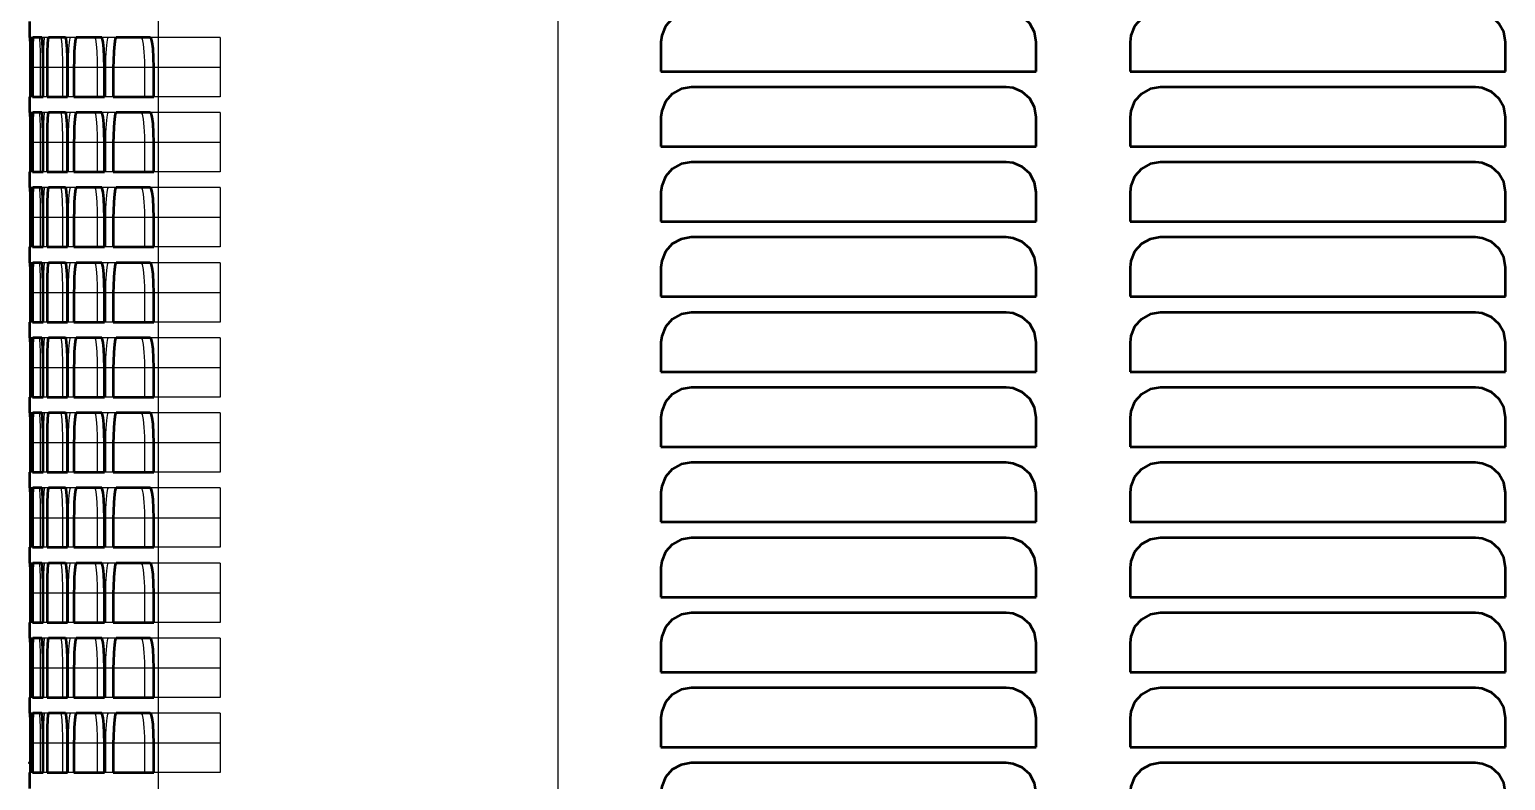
# Model space of a CAD drawing. Header units: inches. Extents: x 0 to 44.8, y 0 to 41.5.
# Drawn here: x 0.23 to 10.06, y 20.63 to 25.63 of the extents above; entities that cross this region are included whole.
import ezdxf

# ---------------------------------------------------------------- set-up
doc = ezdxf.new("R2010")
doc.units = ezdxf.units.IN
doc.header["$MEASUREMENT"] = 0
doc.linetypes.add('Dashed', pattern=[2, 1, -1])
for name, color, linetype, lineweight in [('2d ConnectionPoints', 7, 'Continuous', 50), ('AM_0', 7, 'Continuous', 50), ('AM_4', 3, 'Continuous', 25), ('AM_9', 6, 'Dashed', 25)]:
    doc.layers.add(name, color=color, linetype=linetype, lineweight=lineweight)

msp = doc.modelspace()

# ---------------------------------------------------------------- linework, layer by layer
at = {"layer": '2d ConnectionPoints'}
msp.add_point((0.23, 20.75), dxfattribs=at)
at = {"layer": 'AM_0'}
for p, q in [((0.23, 25.686), (0.23, 25.581)), ((0.23727, 25.581), (0.23, 25.581)), ((0.31284, 25.581), (0.25301, 25.581)), ((0.4706, 25.581), (0.35552, 25.581)), ((0.71089, 25.581), (0.5403, 25.581)), ((1.0342, 25.581), (0.80776, 25.581)), ((4.436, 25.55), (4.436, 25.355)), ((6.936, 25.355), (6.936, 25.55)), ((7.561, 25.55), (7.561, 25.355)), ((10.061, 25.355), (10.061, 25.55)), ((0.23407, 25.381), (0.23407, 25.186)), ((0.23965, 25.186), (0.23965, 25.381)), ((0.24925, 25.381), (0.24925, 25.186)), ((0.32047, 25.186), (0.32047, 25.381)), ((0.34649, 25.381), (0.34649, 25.186)), ((0.48351, 25.186), (0.48351, 25.381)), ((0.526, 25.381), (0.526, 25.186)), ((0.72909, 25.186), (0.72909, 25.381)), ((0.78815, 25.381), (0.78815, 25.186)), ((1.05774, 25.186), (1.05774, 25.381)), ((4.436, 25.355), (6.936, 25.355)), ((7.561, 25.355), (10.061, 25.355)), ((0.23, 25.186), (0.23965, 25.186)), ((0.23, 25.186), (0.23, 25.081)), ((0.24925, 25.186), (0.32047, 25.186)), ((0.34649, 25.186), (0.48351, 25.186)), ((0.526, 25.186), (0.72909, 25.186)), ((0.78815, 25.186), (1.05774, 25.186)), ((6.736, 25.25), (4.636, 25.25)), ((9.861, 25.25), (7.761, 25.25)), ((0.23727, 25.081), (0.23, 25.081)), ((0.31284, 25.081), (0.25301, 25.081)), ((0.4706, 25.081), (0.35552, 25.081)), ((0.71089, 25.081), (0.5403, 25.081)), ((1.0342, 25.081), (0.80776, 25.081)), ((4.436, 25.05), (4.436, 24.855)), ((6.936, 24.855), (6.936, 25.05)), ((7.561, 25.05), (7.561, 24.855)), ((10.061, 24.855), (10.061, 25.05)), ((0.23407, 24.881), (0.23407, 24.686)), ((0.23965, 24.686), (0.23965, 24.881)), ((0.24925, 24.881), (0.24925, 24.686)), ((0.32047, 24.686), (0.32047, 24.881)), ((0.34649, 24.881), (0.34649, 24.686)), ((0.48351, 24.686), (0.48351, 24.881)), ((0.526, 24.881), (0.526, 24.686)), ((0.72909, 24.686), (0.72909, 24.881)), ((0.78815, 24.881), (0.78815, 24.686)), ((1.05774, 24.686), (1.05774, 24.881)), ((4.436, 24.855), (6.936, 24.855)), ((7.561, 24.855), (10.061, 24.855)), ((0.23, 24.686), (0.23965, 24.686)), ((0.23, 24.686), (0.23, 24.581)), ((0.24925, 24.686), (0.32047, 24.686)), ((0.34649, 24.686), (0.48351, 24.686)), ((0.526, 24.686), (0.72909, 24.686)), ((0.78815, 24.686), (1.05774, 24.686)), ((6.736, 24.75), (4.636, 24.75)), ((9.861, 24.75), (7.761, 24.75)), ((0.23727, 24.581), (0.23, 24.581)), ((0.31284, 24.581), (0.25301, 24.581)), ((0.4706, 24.581), (0.35552, 24.581)), ((0.71089, 24.581), (0.5403, 24.581)), ((1.0342, 24.581), (0.80776, 24.581)), ((4.436, 24.55), (4.436, 24.355)), ((6.936, 24.355), (6.936, 24.55)), ((7.561, 24.55), (7.561, 24.355)), ((10.061, 24.355), (10.061, 24.55)), ((0.23407, 24.381), (0.23407, 24.186)), ((0.23965, 24.186), (0.23965, 24.381)), ((0.24925, 24.381), (0.24925, 24.186)), ((0.32047, 24.186), (0.32047, 24.381)), ((0.34649, 24.381), (0.34649, 24.186)), ((0.48351, 24.186), (0.48351, 24.381)), ((0.526, 24.381), (0.526, 24.186)), ((0.72909, 24.186), (0.72909, 24.381)), ((0.78815, 24.381), (0.78815, 24.186)), ((1.05774, 24.186), (1.05774, 24.381)), ((4.436, 24.355), (6.936, 24.355)), ((7.561, 24.355), (10.061, 24.355)), ((0.23, 24.186), (0.23965, 24.186)), ((0.23, 24.186), (0.23, 24.081)), ((0.24925, 24.186), (0.32047, 24.186)), ((0.34649, 24.186), (0.48351, 24.186)), ((0.526, 24.186), (0.72909, 24.186)), ((0.78815, 24.186), (1.05774, 24.186)), ((6.736, 24.25), (4.636, 24.25)), ((9.861, 24.25), (7.761, 24.25)), ((0.23727, 24.081), (0.23, 24.081)), ((0.31284, 24.081), (0.25301, 24.081)), ((0.4706, 24.081), (0.35552, 24.081)), ((0.71089, 24.081), (0.5403, 24.081)), ((1.0342, 24.081), (0.80776, 24.081)), ((4.436, 24.05), (4.436, 23.855)), ((6.936, 23.855), (6.936, 24.05)), ((7.561, 24.05), (7.561, 23.855)), ((10.061, 23.855), (10.061, 24.05)), ((0.23407, 23.881), (0.23407, 23.686)), ((0.23965, 23.686), (0.23965, 23.881)), ((0.24925, 23.881), (0.24925, 23.686)), ((0.32047, 23.686), (0.32047, 23.881)), ((0.34649, 23.881), (0.34649, 23.686)), ((0.48351, 23.686), (0.48351, 23.881)), ((0.526, 23.881), (0.526, 23.686)), ((0.72909, 23.686), (0.72909, 23.881)), ((0.78815, 23.881), (0.78815, 23.686)), ((1.05774, 23.686), (1.05774, 23.881)), ((4.436, 23.855), (6.936, 23.855)), ((7.561, 23.855), (10.061, 23.855)), ((6.736, 23.75), (4.636, 23.75)), ((9.861, 23.75), (7.761, 23.75)), ((0.23, 23.686), (0.23965, 23.686)), ((0.23, 23.686), (0.23, 23.581)), ((0.24925, 23.686), (0.32047, 23.686)), ((0.34649, 23.686), (0.48351, 23.686)), ((0.526, 23.686), (0.72909, 23.686)), ((0.78815, 23.686), (1.05774, 23.686)), ((0.23727, 23.581), (0.23, 23.581)), ((0.31284, 23.581), (0.25301, 23.581)), ((0.4706, 23.581), (0.35552, 23.581)), ((0.71089, 23.581), (0.5403, 23.581)), ((1.0342, 23.581), (0.80776, 23.581)), ((4.436, 23.55), (4.436, 23.355)), ((6.936, 23.355), (6.936, 23.55)), ((7.561, 23.55), (7.561, 23.355)), ((10.061, 23.355), (10.061, 23.55)), ((0.23407, 23.381), (0.23407, 23.186)), ((0.23965, 23.186), (0.23965, 23.381)), ((0.24925, 23.381), (0.24925, 23.186)), ((0.32047, 23.186), (0.32047, 23.381)), ((0.34649, 23.381), (0.34649, 23.186)), ((0.48351, 23.186), (0.48351, 23.381)), ((0.526, 23.381), (0.526, 23.186)), ((0.72909, 23.186), (0.72909, 23.381)), ((0.78815, 23.381), (0.78815, 23.186)), ((1.05774, 23.186), (1.05774, 23.381)), ((4.436, 23.355), (6.936, 23.355)), ((7.561, 23.355), (10.061, 23.355)), ((6.736, 23.25), (4.636, 23.25)), ((9.861, 23.25), (7.761, 23.25)), ((0.23, 23.186), (0.23965, 23.186)), ((0.23, 23.186), (0.23, 23.081)), ((0.24925, 23.186), (0.32047, 23.186)), ((0.34649, 23.186), (0.48351, 23.186)), ((0.526, 23.186), (0.72909, 23.186)), ((0.78815, 23.186), (1.05774, 23.186)), ((0.23727, 23.081), (0.23, 23.081)), ((0.31284, 23.081), (0.25301, 23.081)), ((0.4706, 23.081), (0.35552, 23.081)), ((0.71089, 23.081), (0.5403, 23.081)), ((1.0342, 23.081), (0.80776, 23.081)), ((4.436, 23.05), (4.436, 22.855)), ((6.936, 22.855), (6.936, 23.05)), ((7.561, 23.05), (7.561, 22.855)), ((10.061, 22.855), (10.061, 23.05)), ((0.23407, 22.881), (0.23407, 22.686)), ((0.23965, 22.686), (0.23965, 22.881)), ((0.24925, 22.881), (0.24925, 22.686)), ((0.32047, 22.686), (0.32047, 22.881)), ((0.34649, 22.881), (0.34649, 22.686)), ((0.48351, 22.686), (0.48351, 22.881)), ((0.526, 22.881), (0.526, 22.686)), ((0.72909, 22.686), (0.72909, 22.881)), ((0.78815, 22.881), (0.78815, 22.686)), ((1.05774, 22.686), (1.05774, 22.881)), ((4.436, 22.855), (6.936, 22.855)), ((7.561, 22.855), (10.061, 22.855)), ((6.736, 22.75), (4.636, 22.75)), ((9.861, 22.75), (7.761, 22.75)), ((0.23, 22.686), (0.23965, 22.686)), ((0.23, 22.686), (0.23, 22.581)), ((0.24925, 22.686), (0.32047, 22.686)), ((0.34649, 22.686), (0.48351, 22.686)), ((0.526, 22.686), (0.72909, 22.686)), ((0.78815, 22.686), (1.05774, 22.686)), ((0.23727, 22.581), (0.23, 22.581)), ((0.31284, 22.581), (0.25301, 22.581)), ((0.4706, 22.581), (0.35552, 22.581)), ((0.71089, 22.581), (0.5403, 22.581)), ((1.0342, 22.581), (0.80776, 22.581)), ((4.436, 22.55), (4.436, 22.355)), ((6.936, 22.355), (6.936, 22.55)), ((7.561, 22.55), (7.561, 22.355)), ((10.061, 22.355), (10.061, 22.55)), ((0.23407, 22.381), (0.23407, 22.186)), ((0.23965, 22.186), (0.23965, 22.381)), ((0.24925, 22.381), (0.24925, 22.186)), ((0.32047, 22.186), (0.32047, 22.381)), ((0.34649, 22.381), (0.34649, 22.186)), ((0.48351, 22.186), (0.48351, 22.381)), ((0.526, 22.381), (0.526, 22.186)), ((0.72909, 22.186), (0.72909, 22.381)), ((0.78815, 22.381), (0.78815, 22.186)), ((1.05774, 22.186), (1.05774, 22.381)), ((4.436, 22.355), (6.936, 22.355)), ((7.561, 22.355), (10.061, 22.355)), ((6.736, 22.25), (4.636, 22.25)), ((9.861, 22.25), (7.761, 22.25)), ((0.23, 22.186), (0.23965, 22.186)), ((0.23, 22.186), (0.23, 22.081)), ((0.24925, 22.186), (0.32047, 22.186)), ((0.34649, 22.186), (0.48351, 22.186)), ((0.526, 22.186), (0.72909, 22.186)), ((0.78815, 22.186), (1.05774, 22.186)), ((0.23727, 22.081), (0.23, 22.081)), ((0.31284, 22.081), (0.25301, 22.081)), ((0.4706, 22.081), (0.35552, 22.081)), ((0.71089, 22.081), (0.5403, 22.081)), ((1.0342, 22.081), (0.80776, 22.081)), ((4.436, 22.05), (4.436, 21.855)), ((6.936, 21.855), (6.936, 22.05)), ((7.561, 22.05), (7.561, 21.855)), ((10.061, 21.855), (10.061, 22.05)), ((0.23407, 21.881), (0.23407, 21.686)), ((0.23965, 21.686), (0.23965, 21.881)), ((0.24925, 21.881), (0.24925, 21.686)), ((0.32047, 21.686), (0.32047, 21.881)), ((0.34649, 21.881), (0.34649, 21.686)), ((0.48351, 21.686), (0.48351, 21.881)), ((0.526, 21.881), (0.526, 21.686)), ((0.72909, 21.686), (0.72909, 21.881)), ((0.78815, 21.881), (0.78815, 21.686)), ((1.05774, 21.686), (1.05774, 21.881)), ((4.436, 21.855), (6.936, 21.855)), ((7.561, 21.855), (10.061, 21.855)), ((6.736, 21.75), (4.636, 21.75)), ((9.861, 21.75), (7.761, 21.75)), ((0.23, 21.686), (0.23965, 21.686)), ((0.23, 21.686), (0.23, 21.581)), ((0.24925, 21.686), (0.32047, 21.686)), ((0.34649, 21.686), (0.48351, 21.686)), ((0.526, 21.686), (0.72909, 21.686)), ((0.78815, 21.686), (1.05774, 21.686)), ((0.23727, 21.581), (0.23, 21.581)), ((0.31284, 21.581), (0.25301, 21.581)), ((0.4706, 21.581), (0.35552, 21.581)), ((0.71089, 21.581), (0.5403, 21.581)), ((1.0342, 21.581), (0.80776, 21.581)), ((4.436, 21.55), (4.436, 21.355)), ((6.936, 21.355), (6.936, 21.55)), ((7.561, 21.55), (7.561, 21.355)), ((10.061, 21.355), (10.061, 21.55)), ((0.23407, 21.381), (0.23407, 21.186)), ((0.23965, 21.186), (0.23965, 21.381)), ((0.24925, 21.381), (0.24925, 21.186)), ((0.32047, 21.186), (0.32047, 21.381)), ((0.34649, 21.381), (0.34649, 21.186)), ((0.48351, 21.186), (0.48351, 21.381)), ((0.526, 21.381), (0.526, 21.186)), ((0.72909, 21.186), (0.72909, 21.381)), ((0.78815, 21.381), (0.78815, 21.186)), ((1.05774, 21.186), (1.05774, 21.381)), ((4.436, 21.355), (6.936, 21.355)), ((7.561, 21.355), (10.061, 21.355)), ((6.736, 21.25), (4.636, 21.25)), ((9.861, 21.25), (7.761, 21.25)), ((0.23, 21.186), (0.23965, 21.186)), ((0.23, 21.186), (0.23, 21.081)), ((0.24925, 21.186), (0.32047, 21.186)), ((0.34649, 21.186), (0.48351, 21.186)), ((0.526, 21.186), (0.72909, 21.186)), ((0.78815, 21.186), (1.05774, 21.186)), ((0.23727, 21.081), (0.23, 21.081)), ((0.31284, 21.081), (0.25301, 21.081)), ((0.4706, 21.081), (0.35552, 21.081)), ((0.71089, 21.081), (0.5403, 21.081)), ((1.0342, 21.081), (0.80776, 21.081)), ((4.436, 21.05), (4.436, 20.855)), ((6.936, 20.855), (6.936, 21.05)), ((7.561, 21.05), (7.561, 20.855)), ((10.061, 20.855), (10.061, 21.05)), ((0.23407, 20.881), (0.23407, 20.686)), ((0.23965, 20.686), (0.23965, 20.881)), ((0.24925, 20.881), (0.24925, 20.686)), ((0.32047, 20.686), (0.32047, 20.881)), ((0.34649, 20.881), (0.34649, 20.686)), ((0.48351, 20.686), (0.48351, 20.881)), ((0.526, 20.881), (0.526, 20.686)), ((0.72909, 20.686), (0.72909, 20.881)), ((0.78815, 20.881), (0.78815, 20.686)), ((1.05774, 20.686), (1.05774, 20.881)), ((4.436, 20.855), (6.936, 20.855)), ((7.561, 20.855), (10.061, 20.855)), ((6.736, 20.75), (4.636, 20.75)), ((9.861, 20.75), (7.761, 20.75)), ((0.23, 20.686), (0.23965, 20.686)), ((0.23, 20.686), (0.23, 20.581)), ((0.24925, 20.686), (0.32047, 20.686)), ((0.34649, 20.686), (0.48351, 20.686)), ((0.526, 20.686), (0.72909, 20.686)), ((0.78815, 20.686), (1.05774, 20.686))]:
    msp.add_line(p, q, dxfattribs=at)
for points in [[(4.636, 25.75), (4.56948, 25.73861), (4.51045, 25.70569), (4.4658, 25.65503), (4.44061, 25.59268), (4.436, 25.55)], [(6.936, 25.55), (6.9248, 25.61599), (6.8925, 25.67453), (6.84268, 25.71917), (6.78074, 25.74493), (6.736, 25.75)], [(7.761, 25.75), (7.69461, 25.73866), (7.63571, 25.70589), (7.59105, 25.65544), (7.56572, 25.59318), (7.561, 25.55)], [(10.061, 25.55), (10.04976, 25.61609), (10.01734, 25.67473), (9.96736, 25.71938), (9.90533, 25.74502), (9.861, 25.75)], [(0.23258, 25.581), (0.23304, 25.56973), (0.23347, 25.53717), (0.23382, 25.48701), (0.23403, 25.4249), (0.23407, 25.381)], [(0.23965, 25.381), (0.23951, 25.4472), (0.2391, 25.50593), (0.23849, 25.55058), (0.23777, 25.57612), (0.23727, 25.581)], [(0.25301, 25.581), (0.25173, 25.56972), (0.25062, 25.53716), (0.2498, 25.48699), (0.24934, 25.42487), (0.24925, 25.381)], [(0.32047, 25.381), (0.32003, 25.44716), (0.31877, 25.50587), (0.31685, 25.55052), (0.31449, 25.57609), (0.31284, 25.581)], [(0.35552, 25.581), (0.35249, 25.56971), (0.34984, 25.5371), (0.34784, 25.48686), (0.34671, 25.42471), (0.34649, 25.381)], [(0.48351, 25.381), (0.48277, 25.4471), (0.48066, 25.50574), (0.47742, 25.55039), (0.47343, 25.57603), (0.4706, 25.581)], [(0.5403, 25.581), (0.53552, 25.56968), (0.53131, 25.53698), (0.52814, 25.48663), (0.52634, 25.42442), (0.526, 25.381)], [(0.72909, 25.381), (0.72806, 25.44699), (0.7251, 25.50555), (0.72055, 25.55019), (0.71493, 25.57594), (0.71089, 25.581)], [(0.80776, 25.581), (0.80121, 25.56964), (0.79543, 25.53681), (0.79107, 25.48628), (0.78861, 25.424), (0.78815, 25.381)], [(1.05774, 25.381), (1.05641, 25.44686), (1.05261, 25.50529), (1.04676, 25.54993), (1.03949, 25.57583), (1.0342, 25.581)], [(4.636, 25.25), (4.56948, 25.23861), (4.51045, 25.20569), (4.4658, 25.15503), (4.44061, 25.09268), (4.436, 25.05)], [(6.936, 25.05), (6.9248, 25.11599), (6.8925, 25.17453), (6.84268, 25.21917), (6.78074, 25.24493), (6.736, 25.25)], [(7.761, 25.25), (7.69461, 25.23866), (7.63571, 25.20589), (7.59105, 25.15544), (7.56572, 25.09318), (7.561, 25.05)], [(10.061, 25.05), (10.04976, 25.11609), (10.01734, 25.17473), (9.96736, 25.21938), (9.90533, 25.24502), (9.861, 25.25)], [(0.23258, 25.081), (0.23304, 25.06973), (0.23347, 25.03717), (0.23382, 24.98701), (0.23403, 24.9249), (0.23407, 24.881)], [(0.23965, 24.881), (0.23951, 24.9472), (0.2391, 25.00593), (0.23849, 25.05058), (0.23777, 25.07612), (0.23727, 25.081)], [(0.25301, 25.081), (0.25173, 25.06972), (0.25062, 25.03716), (0.2498, 24.98699), (0.24934, 24.92487), (0.24925, 24.881)], [(0.32047, 24.881), (0.32003, 24.94716), (0.31877, 25.00587), (0.31685, 25.05052), (0.31449, 25.07609), (0.31284, 25.081)], [(0.35552, 25.081), (0.35249, 25.06971), (0.34984, 25.0371), (0.34784, 24.98686), (0.34671, 24.92471), (0.34649, 24.881)], [(0.48351, 24.881), (0.48277, 24.9471), (0.48066, 25.00574), (0.47742, 25.05039), (0.47343, 25.07603), (0.4706, 25.081)], [(0.5403, 25.081), (0.53552, 25.06968), (0.53131, 25.03698), (0.52814, 24.98663), (0.52634, 24.92442), (0.526, 24.881)], [(0.72909, 24.881), (0.72806, 24.94699), (0.7251, 25.00555), (0.72055, 25.05019), (0.71493, 25.07594), (0.71089, 25.081)], [(0.80776, 25.081), (0.80121, 25.06964), (0.79543, 25.03681), (0.79107, 24.98628), (0.78861, 24.924), (0.78815, 24.881)], [(1.05774, 24.881), (1.05641, 24.94686), (1.05261, 25.00529), (1.04676, 25.04993), (1.03949, 25.07583), (1.0342, 25.081)], [(4.636, 24.75), (4.56948, 24.73861), (4.51045, 24.70569), (4.4658, 24.65503), (4.44061, 24.59268), (4.436, 24.55)], [(6.936, 24.55), (6.9248, 24.61599), (6.8925, 24.67453), (6.84268, 24.71917), (6.78074, 24.74493), (6.736, 24.75)], [(7.761, 24.75), (7.69461, 24.73866), (7.63571, 24.70589), (7.59105, 24.65544), (7.56572, 24.59318), (7.561, 24.55)], [(10.061, 24.55), (10.04976, 24.61609), (10.01734, 24.67473), (9.96736, 24.71938), (9.90533, 24.74502), (9.861, 24.75)], [(0.23258, 24.581), (0.23304, 24.56973), (0.23347, 24.53717), (0.23382, 24.48701), (0.23403, 24.4249), (0.23407, 24.381)], [(0.23965, 24.381), (0.23951, 24.4472), (0.2391, 24.50593), (0.23849, 24.55058), (0.23777, 24.57612), (0.23727, 24.581)], [(0.25301, 24.581), (0.25173, 24.56972), (0.25062, 24.53716), (0.2498, 24.48699), (0.24934, 24.42487), (0.24925, 24.381)], [(0.32047, 24.381), (0.32003, 24.44716), (0.31877, 24.50587), (0.31685, 24.55052), (0.31449, 24.57609), (0.31284, 24.581)], [(0.35552, 24.581), (0.35249, 24.56971), (0.34984, 24.5371), (0.34784, 24.48686), (0.34671, 24.42471), (0.34649, 24.381)], [(0.48351, 24.381), (0.48277, 24.4471), (0.48066, 24.50574), (0.47742, 24.55039), (0.47343, 24.57603), (0.4706, 24.581)], [(0.5403, 24.581), (0.53552, 24.56968), (0.53131, 24.53698), (0.52814, 24.48663), (0.52634, 24.42442), (0.526, 24.381)], [(0.72909, 24.381), (0.72806, 24.44699), (0.7251, 24.50555), (0.72055, 24.55019), (0.71493, 24.57594), (0.71089, 24.581)], [(0.80776, 24.581), (0.80121, 24.56964), (0.79543, 24.53681), (0.79107, 24.48628), (0.78861, 24.424), (0.78815, 24.381)], [(1.05774, 24.381), (1.05641, 24.44686), (1.05261, 24.50529), (1.04676, 24.54993), (1.03949, 24.57583), (1.0342, 24.581)], [(4.636, 24.25), (4.56948, 24.23861), (4.51045, 24.20569), (4.4658, 24.15503), (4.44061, 24.09268), (4.436, 24.05)], [(6.936, 24.05), (6.9248, 24.11599), (6.8925, 24.17453), (6.84268, 24.21917), (6.78074, 24.24493), (6.736, 24.25)], [(7.761, 24.25), (7.69461, 24.23866), (7.63571, 24.20589), (7.59105, 24.15544), (7.56572, 24.09318), (7.561, 24.05)], [(10.061, 24.05), (10.04976, 24.11609), (10.01734, 24.17473), (9.96736, 24.21938), (9.90533, 24.24502), (9.861, 24.25)], [(0.23258, 24.081), (0.23304, 24.06973), (0.23347, 24.03717), (0.23382, 23.98701), (0.23403, 23.9249), (0.23407, 23.881)], [(0.23965, 23.881), (0.23951, 23.9472), (0.2391, 24.00593), (0.23849, 24.05058), (0.23777, 24.07612), (0.23727, 24.081)], [(0.25301, 24.081), (0.25173, 24.06972), (0.25062, 24.03716), (0.2498, 23.98699), (0.24934, 23.92487), (0.24925, 23.881)], [(0.32047, 23.881), (0.32003, 23.94716), (0.31877, 24.00587), (0.31685, 24.05052), (0.31449, 24.07609), (0.31284, 24.081)], [(0.35552, 24.081), (0.35249, 24.06971), (0.34984, 24.0371), (0.34784, 23.98686), (0.34671, 23.92471), (0.34649, 23.881)], [(0.48351, 23.881), (0.48277, 23.9471), (0.48066, 24.00574), (0.47742, 24.05039), (0.47343, 24.07603), (0.4706, 24.081)], [(0.5403, 24.081), (0.53552, 24.06968), (0.53131, 24.03698), (0.52814, 23.98663), (0.52634, 23.92442), (0.526, 23.881)], [(0.72909, 23.881), (0.72806, 23.94699), (0.7251, 24.00555), (0.72055, 24.05019), (0.71493, 24.07594), (0.71089, 24.081)], [(0.80776, 24.081), (0.80121, 24.06964), (0.79543, 24.03681), (0.79107, 23.98628), (0.78861, 23.924), (0.78815, 23.881)], [(1.05774, 23.881), (1.05641, 23.94686), (1.05261, 24.00529), (1.04676, 24.04993), (1.03949, 24.07583), (1.0342, 24.081)], [(4.636, 23.75), (4.56948, 23.73861), (4.51045, 23.70569), (4.4658, 23.65503), (4.44061, 23.59268), (4.436, 23.55)], [(6.936, 23.55), (6.9248, 23.61599), (6.8925, 23.67453), (6.84268, 23.71917), (6.78074, 23.74493), (6.736, 23.75)], [(7.761, 23.75), (7.69461, 23.73866), (7.63571, 23.70589), (7.59105, 23.65544), (7.56572, 23.59318), (7.561, 23.55)], [(10.061, 23.55), (10.04976, 23.61609), (10.01734, 23.67473), (9.96736, 23.71938), (9.90533, 23.74502), (9.861, 23.75)], [(0.23258, 23.581), (0.23304, 23.56973), (0.23347, 23.53717), (0.23382, 23.48701), (0.23403, 23.4249), (0.23407, 23.381)], [(0.23965, 23.381), (0.23951, 23.4472), (0.2391, 23.50593), (0.23849, 23.55058), (0.23777, 23.57612), (0.23727, 23.581)], [(0.25301, 23.581), (0.25173, 23.56972), (0.25062, 23.53716), (0.2498, 23.48699), (0.24934, 23.42487), (0.24925, 23.381)], [(0.32047, 23.381), (0.32003, 23.44716), (0.31877, 23.50587), (0.31685, 23.55052), (0.31449, 23.57609), (0.31284, 23.581)], [(0.35552, 23.581), (0.35249, 23.56971), (0.34984, 23.5371), (0.34784, 23.48686), (0.34671, 23.42471), (0.34649, 23.381)], [(0.48351, 23.381), (0.48277, 23.4471), (0.48066, 23.50574), (0.47742, 23.55039), (0.47343, 23.57603), (0.4706, 23.581)], [(0.5403, 23.581), (0.53552, 23.56968), (0.53131, 23.53698), (0.52814, 23.48663), (0.52634, 23.42442), (0.526, 23.381)], [(0.72909, 23.381), (0.72806, 23.44699), (0.7251, 23.50555), (0.72055, 23.55019), (0.71493, 23.57594), (0.71089, 23.581)], [(0.80776, 23.581), (0.80121, 23.56964), (0.79543, 23.53681), (0.79107, 23.48628), (0.78861, 23.424), (0.78815, 23.381)], [(1.05774, 23.381), (1.05641, 23.44686), (1.05261, 23.50529), (1.04676, 23.54993), (1.03949, 23.57583), (1.0342, 23.581)], [(4.636, 23.25), (4.56948, 23.23861), (4.51045, 23.20569), (4.4658, 23.15503), (4.44061, 23.09268), (4.436, 23.05)], [(6.936, 23.05), (6.9248, 23.11599), (6.8925, 23.17453), (6.84268, 23.21917), (6.78074, 23.24493), (6.736, 23.25)], [(7.761, 23.25), (7.69461, 23.23866), (7.63571, 23.20589), (7.59105, 23.15544), (7.56572, 23.09318), (7.561, 23.05)], [(10.061, 23.05), (10.04976, 23.11609), (10.01734, 23.17473), (9.96736, 23.21938), (9.90533, 23.24502), (9.861, 23.25)], [(0.23258, 23.081), (0.23304, 23.06973), (0.23347, 23.03717), (0.23382, 22.98701), (0.23403, 22.9249), (0.23407, 22.881)], [(0.23965, 22.881), (0.23951, 22.9472), (0.2391, 23.00593), (0.23849, 23.05058), (0.23777, 23.07612), (0.23727, 23.081)], [(0.25301, 23.081), (0.25173, 23.06972), (0.25062, 23.03716), (0.2498, 22.98699), (0.24934, 22.92487), (0.24925, 22.881)], [(0.32047, 22.881), (0.32003, 22.94716), (0.31877, 23.00587), (0.31685, 23.05052), (0.31449, 23.07609), (0.31284, 23.081)], [(0.35552, 23.081), (0.35249, 23.06971), (0.34984, 23.0371), (0.34784, 22.98686), (0.34671, 22.92471), (0.34649, 22.881)], [(0.48351, 22.881), (0.48277, 22.9471), (0.48066, 23.00574), (0.47742, 23.05039), (0.47343, 23.07603), (0.4706, 23.081)], [(0.5403, 23.081), (0.53552, 23.06968), (0.53131, 23.03698), (0.52814, 22.98663), (0.52634, 22.92442), (0.526, 22.881)], [(0.72909, 22.881), (0.72806, 22.94699), (0.7251, 23.00555), (0.72055, 23.05019), (0.71493, 23.07594), (0.71089, 23.081)], [(0.80776, 23.081), (0.80121, 23.06964), (0.79543, 23.03681), (0.79107, 22.98628), (0.78861, 22.924), (0.78815, 22.881)], [(1.05774, 22.881), (1.05641, 22.94686), (1.05261, 23.00529), (1.04676, 23.04993), (1.03949, 23.07583), (1.0342, 23.081)], [(4.636, 22.75), (4.56948, 22.73861), (4.51045, 22.70569), (4.4658, 22.65503), (4.44061, 22.59268), (4.436, 22.55)], [(6.936, 22.55), (6.9248, 22.61599), (6.8925, 22.67453), (6.84268, 22.71917), (6.78074, 22.74493), (6.736, 22.75)], [(7.761, 22.75), (7.69461, 22.73866), (7.63571, 22.70589), (7.59105, 22.65544), (7.56572, 22.59318), (7.561, 22.55)], [(10.061, 22.55), (10.04976, 22.61609), (10.01734, 22.67473), (9.96736, 22.71938), (9.90533, 22.74502), (9.861, 22.75)], [(0.23258, 22.581), (0.23304, 22.56973), (0.23347, 22.53717), (0.23382, 22.48701), (0.23403, 22.4249), (0.23407, 22.381)], [(0.23965, 22.381), (0.23951, 22.4472), (0.2391, 22.50593), (0.23849, 22.55058), (0.23777, 22.57612), (0.23727, 22.581)], [(0.25301, 22.581), (0.25173, 22.56972), (0.25062, 22.53716), (0.2498, 22.48699), (0.24934, 22.42487), (0.24925, 22.381)], [(0.32047, 22.381), (0.32003, 22.44716), (0.31877, 22.50587), (0.31685, 22.55052), (0.31449, 22.57609), (0.31284, 22.581)], [(0.35552, 22.581), (0.35249, 22.56971), (0.34984, 22.5371), (0.34784, 22.48686), (0.34671, 22.42471), (0.34649, 22.381)], [(0.48351, 22.381), (0.48277, 22.4471), (0.48066, 22.50574), (0.47742, 22.55039), (0.47343, 22.57603), (0.4706, 22.581)], [(0.5403, 22.581), (0.53552, 22.56968), (0.53131, 22.53698), (0.52814, 22.48663), (0.52634, 22.42442), (0.526, 22.381)], [(0.72909, 22.381), (0.72806, 22.44699), (0.7251, 22.50555), (0.72055, 22.55019), (0.71493, 22.57594), (0.71089, 22.581)], [(0.80776, 22.581), (0.80121, 22.56964), (0.79543, 22.53681), (0.79107, 22.48628), (0.78861, 22.424), (0.78815, 22.381)], [(1.05774, 22.381), (1.05641, 22.44686), (1.05261, 22.50529), (1.04676, 22.54993), (1.03949, 22.57583), (1.0342, 22.581)], [(4.636, 22.25), (4.56948, 22.23861), (4.51045, 22.20569), (4.4658, 22.15503), (4.44061, 22.09268), (4.436, 22.05)], [(6.936, 22.05), (6.9248, 22.11599), (6.8925, 22.17453), (6.84268, 22.21917), (6.78074, 22.24493), (6.736, 22.25)], [(7.761, 22.25), (7.69461, 22.23866), (7.63571, 22.20589), (7.59105, 22.15544), (7.56572, 22.09318), (7.561, 22.05)], [(10.061, 22.05), (10.04976, 22.11609), (10.01734, 22.17473), (9.96736, 22.21938), (9.90533, 22.24502), (9.861, 22.25)], [(0.23258, 22.081), (0.23304, 22.06973), (0.23347, 22.03717), (0.23382, 21.98701), (0.23403, 21.9249), (0.23407, 21.881)], [(0.23965, 21.881), (0.23951, 21.9472), (0.2391, 22.00593), (0.23849, 22.05058), (0.23777, 22.07612), (0.23727, 22.081)], [(0.25301, 22.081), (0.25173, 22.06972), (0.25062, 22.03716), (0.2498, 21.98699), (0.24934, 21.92487), (0.24925, 21.881)], [(0.32047, 21.881), (0.32003, 21.94716), (0.31877, 22.00587), (0.31685, 22.05052), (0.31449, 22.07609), (0.31284, 22.081)], [(0.35552, 22.081), (0.35249, 22.06971), (0.34984, 22.0371), (0.34784, 21.98686), (0.34671, 21.92471), (0.34649, 21.881)], [(0.48351, 21.881), (0.48277, 21.9471), (0.48066, 22.00574), (0.47742, 22.05039), (0.47343, 22.07603), (0.4706, 22.081)], [(0.5403, 22.081), (0.53552, 22.06968), (0.53131, 22.03698), (0.52814, 21.98663), (0.52634, 21.92442), (0.526, 21.881)], [(0.72909, 21.881), (0.72806, 21.94699), (0.7251, 22.00555), (0.72055, 22.05019), (0.71493, 22.07594), (0.71089, 22.081)], [(0.80776, 22.081), (0.80121, 22.06964), (0.79543, 22.03681), (0.79107, 21.98628), (0.78861, 21.924), (0.78815, 21.881)], [(1.05774, 21.881), (1.05641, 21.94686), (1.05261, 22.00529), (1.04676, 22.04993), (1.03949, 22.07583), (1.0342, 22.081)], [(4.636, 21.75), (4.56948, 21.73861), (4.51045, 21.70569), (4.4658, 21.65503), (4.44061, 21.59268), (4.436, 21.55)], [(6.936, 21.55), (6.9248, 21.61599), (6.8925, 21.67453), (6.84268, 21.71917), (6.78074, 21.74493), (6.736, 21.75)], [(7.761, 21.75), (7.69461, 21.73866), (7.63571, 21.70589), (7.59105, 21.65544), (7.56572, 21.59318), (7.561, 21.55)], [(10.061, 21.55), (10.04976, 21.61609), (10.01734, 21.67473), (9.96736, 21.71938), (9.90533, 21.74502), (9.861, 21.75)], [(0.23258, 21.581), (0.23304, 21.56973), (0.23347, 21.53717), (0.23382, 21.48701), (0.23403, 21.4249), (0.23407, 21.381)], [(0.23965, 21.381), (0.23951, 21.4472), (0.2391, 21.50593), (0.23849, 21.55058), (0.23777, 21.57612), (0.23727, 21.581)], [(0.25301, 21.581), (0.25173, 21.56972), (0.25062, 21.53716), (0.2498, 21.48699), (0.24934, 21.42487), (0.24925, 21.381)], [(0.32047, 21.381), (0.32003, 21.44716), (0.31877, 21.50587), (0.31685, 21.55052), (0.31449, 21.57609), (0.31284, 21.581)], [(0.35552, 21.581), (0.35249, 21.56971), (0.34984, 21.5371), (0.34784, 21.48686), (0.34671, 21.42471), (0.34649, 21.381)], [(0.48351, 21.381), (0.48277, 21.4471), (0.48066, 21.50574), (0.47742, 21.55039), (0.47343, 21.57603), (0.4706, 21.581)], [(0.5403, 21.581), (0.53552, 21.56968), (0.53131, 21.53698), (0.52814, 21.48663), (0.52634, 21.42442), (0.526, 21.381)], [(0.72909, 21.381), (0.72806, 21.44699), (0.7251, 21.50555), (0.72055, 21.55019), (0.71493, 21.57594), (0.71089, 21.581)], [(0.80776, 21.581), (0.80121, 21.56964), (0.79543, 21.53681), (0.79107, 21.48628), (0.78861, 21.424), (0.78815, 21.381)], [(1.05774, 21.381), (1.05641, 21.44686), (1.05261, 21.50529), (1.04676, 21.54993), (1.03949, 21.57583), (1.0342, 21.581)], [(4.636, 21.25), (4.56948, 21.23861), (4.51045, 21.20569), (4.4658, 21.15503), (4.44061, 21.09268), (4.436, 21.05)], [(6.936, 21.05), (6.9248, 21.11599), (6.8925, 21.17453), (6.84268, 21.21917), (6.78074, 21.24493), (6.736, 21.25)], [(7.761, 21.25), (7.69461, 21.23866), (7.63571, 21.20589), (7.59105, 21.15544), (7.56572, 21.09318), (7.561, 21.05)], [(10.061, 21.05), (10.04976, 21.11609), (10.01734, 21.17473), (9.96736, 21.21938), (9.90533, 21.24502), (9.861, 21.25)], [(0.23258, 21.081), (0.23304, 21.06973), (0.23347, 21.03717), (0.23382, 20.98701), (0.23403, 20.9249), (0.23407, 20.881)], [(0.23965, 20.881), (0.23951, 20.9472), (0.2391, 21.00593), (0.23849, 21.05058), (0.23777, 21.07612), (0.23727, 21.081)], [(0.25301, 21.081), (0.25173, 21.06972), (0.25062, 21.03716), (0.2498, 20.98699), (0.24934, 20.92487), (0.24925, 20.881)], [(0.32047, 20.881), (0.32003, 20.94716), (0.31877, 21.00587), (0.31685, 21.05052), (0.31449, 21.07609), (0.31284, 21.081)], [(0.35552, 21.081), (0.35249, 21.06971), (0.34984, 21.0371), (0.34784, 20.98686), (0.34671, 20.92471), (0.34649, 20.881)], [(0.48351, 20.881), (0.48277, 20.9471), (0.48066, 21.00574), (0.47742, 21.05039), (0.47343, 21.07603), (0.4706, 21.081)], [(0.5403, 21.081), (0.53552, 21.06968), (0.53131, 21.03698), (0.52814, 20.98663), (0.52634, 20.92442), (0.526, 20.881)], [(0.72909, 20.881), (0.72806, 20.94699), (0.7251, 21.00555), (0.72055, 21.05019), (0.71493, 21.07594), (0.71089, 21.081)], [(0.80776, 21.081), (0.80121, 21.06964), (0.79543, 21.03681), (0.79107, 20.98628), (0.78861, 20.924), (0.78815, 20.881)], [(1.05774, 20.881), (1.05641, 20.94686), (1.05261, 21.00529), (1.04676, 21.04993), (1.03949, 21.07583), (1.0342, 21.081)], [(4.636, 20.75), (4.56948, 20.73861), (4.51045, 20.70569), (4.4658, 20.65503), (4.44061, 20.59268), (4.436, 20.55)], [(6.936, 20.55), (6.9248, 20.61599), (6.8925, 20.67453), (6.84268, 20.71917), (6.78074, 20.74493), (6.736, 20.75)], [(7.761, 20.75), (7.69461, 20.73866), (7.63571, 20.70589), (7.59105, 20.65544), (7.56572, 20.59318), (7.561, 20.55)], [(10.061, 20.55), (10.04976, 20.61609), (10.01734, 20.67473), (9.96736, 20.71938), (9.90533, 20.74502), (9.861, 20.75)]]:
    msp.add_lwpolyline(points, dxfattribs=at)
at = {"layer": 'AM_4'}
for p, q in [((1.08584, 41.5), (1.08584, 1.625)), ((3.7489, 41.5), (3.7489, 1.625)), ((0.23965, 25.381), (0.23407, 25.381)), ((0.32047, 25.381), (0.24925, 25.381)), ((0.48351, 25.381), (0.34649, 25.381)), ((0.72909, 25.381), (0.526, 25.381)), ((1.05774, 25.381), (0.78815, 25.381)), ((0.23965, 24.881), (0.23407, 24.881)), ((0.32047, 24.881), (0.24925, 24.881)), ((0.48351, 24.881), (0.34649, 24.881)), ((0.72909, 24.881), (0.526, 24.881)), ((1.05774, 24.881), (0.78815, 24.881)), ((0.23965, 24.381), (0.23407, 24.381)), ((0.32047, 24.381), (0.24925, 24.381)), ((0.48351, 24.381), (0.34649, 24.381)), ((0.72909, 24.381), (0.526, 24.381)), ((1.05774, 24.381), (0.78815, 24.381)), ((0.23965, 23.881), (0.23407, 23.881)), ((0.32047, 23.881), (0.24925, 23.881)), ((0.48351, 23.881), (0.34649, 23.881)), ((0.72909, 23.881), (0.526, 23.881)), ((1.05774, 23.881), (0.78815, 23.881)), ((0.23965, 23.381), (0.23407, 23.381)), ((0.32047, 23.381), (0.24925, 23.381)), ((0.48351, 23.381), (0.34649, 23.381)), ((0.72909, 23.381), (0.526, 23.381)), ((1.05774, 23.381), (0.78815, 23.381)), ((0.23965, 22.881), (0.23407, 22.881)), ((0.32047, 22.881), (0.24925, 22.881)), ((0.48351, 22.881), (0.34649, 22.881)), ((0.72909, 22.881), (0.526, 22.881)), ((1.05774, 22.881), (0.78815, 22.881)), ((0.23965, 22.381), (0.23407, 22.381)), ((0.32047, 22.381), (0.24925, 22.381)), ((0.48351, 22.381), (0.34649, 22.381)), ((0.72909, 22.381), (0.526, 22.381)), ((1.05774, 22.381), (0.78815, 22.381)), ((0.23965, 21.881), (0.23407, 21.881)), ((0.32047, 21.881), (0.24925, 21.881)), ((0.48351, 21.881), (0.34649, 21.881)), ((0.72909, 21.881), (0.526, 21.881)), ((1.05774, 21.881), (0.78815, 21.881)), ((0.23965, 21.381), (0.23407, 21.381)), ((0.32047, 21.381), (0.24925, 21.381)), ((0.48351, 21.381), (0.34649, 21.381)), ((0.72909, 21.381), (0.526, 21.381)), ((1.05774, 21.381), (0.78815, 21.381)), ((0.23965, 20.881), (0.23407, 20.881)), ((0.32047, 20.881), (0.24925, 20.881)), ((0.48351, 20.881), (0.34649, 20.881)), ((0.72909, 20.881), (0.526, 20.881)), ((1.05774, 20.881), (0.78815, 20.881))]:
    msp.add_line(p, q, dxfattribs=at)
at = {"layer": 'AM_9'}
for p, q in [((0.25301, 25.581), (0.23727, 25.581)), ((0.35552, 25.581), (0.31284, 25.581)), ((0.5403, 25.581), (0.4706, 25.581)), ((0.80776, 25.581), (0.71089, 25.581)), ((1.5, 25.581), (1.0342, 25.581)), ((1.5, 25.581), (1.5, 25.186)), ((0.24925, 25.381), (0.23965, 25.381)), ((0.24087, 25.186), (0.24087, 25.381)), ((0.30091, 25.381), (0.30091, 25.186)), ((0.34649, 25.381), (0.32047, 25.381)), ((0.32414, 25.186), (0.32414, 25.381)), ((0.44993, 25.381), (0.44993, 25.186)), ((0.526, 25.381), (0.48351, 25.381)), ((0.48962, 25.186), (0.48962, 25.381)), ((0.68143, 25.381), (0.68143, 25.186)), ((0.78815, 25.381), (0.72909, 25.381)), ((0.73767, 25.186), (0.73767, 25.381)), ((0.99589, 25.381), (0.99589, 25.186)), ((1.5, 25.381), (1.05774, 25.381)), ((0.24925, 25.186), (0.23965, 25.186)), ((0.34649, 25.186), (0.32047, 25.186)), ((0.526, 25.186), (0.48351, 25.186)), ((0.78815, 25.186), (0.72909, 25.186)), ((1.5, 25.186), (1.05774, 25.186)), ((0.25301, 25.081), (0.23727, 25.081)), ((0.35552, 25.081), (0.31284, 25.081)), ((0.5403, 25.081), (0.4706, 25.081)), ((0.80776, 25.081), (0.71089, 25.081)), ((1.5, 25.081), (1.0342, 25.081)), ((1.5, 25.081), (1.5, 24.686)), ((0.24925, 24.881), (0.23965, 24.881)), ((0.24087, 24.686), (0.24087, 24.881)), ((0.30091, 24.881), (0.30091, 24.686)), ((0.34649, 24.881), (0.32047, 24.881)), ((0.32414, 24.686), (0.32414, 24.881)), ((0.44993, 24.881), (0.44993, 24.686)), ((0.526, 24.881), (0.48351, 24.881)), ((0.48962, 24.686), (0.48962, 24.881)), ((0.68143, 24.881), (0.68143, 24.686)), ((0.78815, 24.881), (0.72909, 24.881)), ((0.73767, 24.686), (0.73767, 24.881)), ((0.99589, 24.881), (0.99589, 24.686)), ((1.5, 24.881), (1.05774, 24.881)), ((0.24925, 24.686), (0.23965, 24.686)), ((0.34649, 24.686), (0.32047, 24.686)), ((0.526, 24.686), (0.48351, 24.686)), ((0.78815, 24.686), (0.72909, 24.686)), ((1.5, 24.686), (1.05774, 24.686)), ((0.25301, 24.581), (0.23727, 24.581)), ((0.35552, 24.581), (0.31284, 24.581)), ((0.5403, 24.581), (0.4706, 24.581)), ((0.80776, 24.581), (0.71089, 24.581)), ((1.5, 24.581), (1.0342, 24.581)), ((1.5, 24.581), (1.5, 24.186)), ((0.24925, 24.381), (0.23965, 24.381)), ((0.24087, 24.186), (0.24087, 24.381)), ((0.30091, 24.381), (0.30091, 24.186)), ((0.34649, 24.381), (0.32047, 24.381)), ((0.32414, 24.186), (0.32414, 24.381)), ((0.44993, 24.381), (0.44993, 24.186)), ((0.526, 24.381), (0.48351, 24.381)), ((0.48962, 24.186), (0.48962, 24.381)), ((0.68143, 24.381), (0.68143, 24.186)), ((0.78815, 24.381), (0.72909, 24.381)), ((0.73767, 24.186), (0.73767, 24.381)), ((0.99589, 24.381), (0.99589, 24.186)), ((1.5, 24.381), (1.05774, 24.381)), ((0.24925, 24.186), (0.23965, 24.186)), ((0.34649, 24.186), (0.32047, 24.186)), ((0.526, 24.186), (0.48351, 24.186)), ((0.78815, 24.186), (0.72909, 24.186)), ((1.5, 24.186), (1.05774, 24.186)), ((0.25301, 24.081), (0.23727, 24.081)), ((0.35552, 24.081), (0.31284, 24.081)), ((0.5403, 24.081), (0.4706, 24.081)), ((0.80776, 24.081), (0.71089, 24.081)), ((1.5, 24.081), (1.0342, 24.081)), ((1.5, 24.081), (1.5, 23.686)), ((0.24925, 23.881), (0.23965, 23.881)), ((0.24087, 23.686), (0.24087, 23.881)), ((0.30091, 23.881), (0.30091, 23.686)), ((0.34649, 23.881), (0.32047, 23.881)), ((0.32414, 23.686), (0.32414, 23.881)), ((0.44993, 23.881), (0.44993, 23.686)), ((0.526, 23.881), (0.48351, 23.881)), ((0.48962, 23.686), (0.48962, 23.881)), ((0.68143, 23.881), (0.68143, 23.686)), ((0.78815, 23.881), (0.72909, 23.881)), ((0.73767, 23.686), (0.73767, 23.881)), ((0.99589, 23.881), (0.99589, 23.686)), ((1.5, 23.881), (1.05774, 23.881)), ((0.24925, 23.686), (0.23965, 23.686)), ((0.34649, 23.686), (0.32047, 23.686)), ((0.526, 23.686), (0.48351, 23.686)), ((0.78815, 23.686), (0.72909, 23.686)), ((1.5, 23.686), (1.05774, 23.686)), ((0.25301, 23.581), (0.23727, 23.581)), ((0.35552, 23.581), (0.31284, 23.581)), ((0.5403, 23.581), (0.4706, 23.581)), ((0.80776, 23.581), (0.71089, 23.581)), ((1.5, 23.581), (1.0342, 23.581)), ((1.5, 23.581), (1.5, 23.186)), ((0.24925, 23.381), (0.23965, 23.381)), ((0.24087, 23.186), (0.24087, 23.381)), ((0.30091, 23.381), (0.30091, 23.186)), ((0.34649, 23.381), (0.32047, 23.381)), ((0.32414, 23.186), (0.32414, 23.381)), ((0.44993, 23.381), (0.44993, 23.186)), ((0.526, 23.381), (0.48351, 23.381)), ((0.48962, 23.186), (0.48962, 23.381)), ((0.68143, 23.381), (0.68143, 23.186)), ((0.78815, 23.381), (0.72909, 23.381)), ((0.73767, 23.186), (0.73767, 23.381)), ((0.99589, 23.381), (0.99589, 23.186)), ((1.5, 23.381), (1.05774, 23.381)), ((0.24925, 23.186), (0.23965, 23.186)), ((0.34649, 23.186), (0.32047, 23.186)), ((0.526, 23.186), (0.48351, 23.186)), ((0.78815, 23.186), (0.72909, 23.186)), ((1.5, 23.186), (1.05774, 23.186)), ((0.25301, 23.081), (0.23727, 23.081)), ((0.35552, 23.081), (0.31284, 23.081)), ((0.5403, 23.081), (0.4706, 23.081)), ((0.80776, 23.081), (0.71089, 23.081)), ((1.5, 23.081), (1.0342, 23.081)), ((1.5, 23.081), (1.5, 22.686)), ((0.24925, 22.881), (0.23965, 22.881)), ((0.24087, 22.686), (0.24087, 22.881)), ((0.30091, 22.881), (0.30091, 22.686)), ((0.34649, 22.881), (0.32047, 22.881)), ((0.32414, 22.686), (0.32414, 22.881)), ((0.44993, 22.881), (0.44993, 22.686)), ((0.526, 22.881), (0.48351, 22.881)), ((0.48962, 22.686), (0.48962, 22.881)), ((0.68143, 22.881), (0.68143, 22.686)), ((0.78815, 22.881), (0.72909, 22.881)), ((0.73767, 22.686), (0.73767, 22.881)), ((0.99589, 22.881), (0.99589, 22.686)), ((1.5, 22.881), (1.05774, 22.881)), ((0.24925, 22.686), (0.23965, 22.686)), ((0.34649, 22.686), (0.32047, 22.686)), ((0.526, 22.686), (0.48351, 22.686)), ((0.78815, 22.686), (0.72909, 22.686)), ((1.5, 22.686), (1.05774, 22.686)), ((0.25301, 22.581), (0.23727, 22.581)), ((0.35552, 22.581), (0.31284, 22.581)), ((0.5403, 22.581), (0.4706, 22.581)), ((0.80776, 22.581), (0.71089, 22.581)), ((1.5, 22.581), (1.0342, 22.581)), ((1.5, 22.581), (1.5, 22.186)), ((0.24925, 22.381), (0.23965, 22.381)), ((0.24087, 22.186), (0.24087, 22.381)), ((0.30091, 22.381), (0.30091, 22.186)), ((0.34649, 22.381), (0.32047, 22.381)), ((0.32414, 22.186), (0.32414, 22.381)), ((0.44993, 22.381), (0.44993, 22.186)), ((0.526, 22.381), (0.48351, 22.381)), ((0.48962, 22.186), (0.48962, 22.381)), ((0.68143, 22.381), (0.68143, 22.186)), ((0.78815, 22.381), (0.72909, 22.381)), ((0.73767, 22.186), (0.73767, 22.381)), ((0.99589, 22.381), (0.99589, 22.186)), ((1.5, 22.381), (1.05774, 22.381)), ((0.24925, 22.186), (0.23965, 22.186)), ((0.34649, 22.186), (0.32047, 22.186)), ((0.526, 22.186), (0.48351, 22.186)), ((0.78815, 22.186), (0.72909, 22.186)), ((1.5, 22.186), (1.05774, 22.186)), ((0.25301, 22.081), (0.23727, 22.081)), ((0.35552, 22.081), (0.31284, 22.081)), ((0.5403, 22.081), (0.4706, 22.081)), ((0.80776, 22.081), (0.71089, 22.081)), ((1.5, 22.081), (1.0342, 22.081)), ((1.5, 22.081), (1.5, 21.686)), ((0.24925, 21.881), (0.23965, 21.881)), ((0.24087, 21.686), (0.24087, 21.881)), ((0.30091, 21.881), (0.30091, 21.686)), ((0.34649, 21.881), (0.32047, 21.881)), ((0.32414, 21.686), (0.32414, 21.881)), ((0.44993, 21.881), (0.44993, 21.686)), ((0.526, 21.881), (0.48351, 21.881)), ((0.48962, 21.686), (0.48962, 21.881)), ((0.68143, 21.881), (0.68143, 21.686)), ((0.78815, 21.881), (0.72909, 21.881)), ((0.73767, 21.686), (0.73767, 21.881)), ((0.99589, 21.881), (0.99589, 21.686)), ((1.5, 21.881), (1.05774, 21.881)), ((0.24925, 21.686), (0.23965, 21.686)), ((0.34649, 21.686), (0.32047, 21.686)), ((0.526, 21.686), (0.48351, 21.686)), ((0.78815, 21.686), (0.72909, 21.686)), ((1.5, 21.686), (1.05774, 21.686)), ((0.25301, 21.581), (0.23727, 21.581)), ((0.35552, 21.581), (0.31284, 21.581)), ((0.5403, 21.581), (0.4706, 21.581)), ((0.80776, 21.581), (0.71089, 21.581)), ((1.5, 21.581), (1.0342, 21.581)), ((1.5, 21.581), (1.5, 21.186)), ((0.24925, 21.381), (0.23965, 21.381)), ((0.24087, 21.186), (0.24087, 21.381)), ((0.30091, 21.381), (0.30091, 21.186)), ((0.34649, 21.381), (0.32047, 21.381)), ((0.32414, 21.186), (0.32414, 21.381)), ((0.44993, 21.381), (0.44993, 21.186)), ((0.526, 21.381), (0.48351, 21.381)), ((0.48962, 21.186), (0.48962, 21.381)), ((0.68143, 21.381), (0.68143, 21.186)), ((0.78815, 21.381), (0.72909, 21.381)), ((0.73767, 21.186), (0.73767, 21.381)), ((0.99589, 21.381), (0.99589, 21.186)), ((1.5, 21.381), (1.05774, 21.381)), ((0.24925, 21.186), (0.23965, 21.186)), ((0.34649, 21.186), (0.32047, 21.186)), ((0.526, 21.186), (0.48351, 21.186)), ((0.78815, 21.186), (0.72909, 21.186)), ((1.5, 21.186), (1.05774, 21.186)), ((0.25301, 21.081), (0.23727, 21.081)), ((0.35552, 21.081), (0.31284, 21.081)), ((0.5403, 21.081), (0.4706, 21.081)), ((0.80776, 21.081), (0.71089, 21.081)), ((1.5, 21.081), (1.0342, 21.081)), ((1.5, 21.081), (1.5, 20.686)), ((0.24925, 20.881), (0.23965, 20.881)), ((0.24087, 20.686), (0.24087, 20.881)), ((0.30091, 20.881), (0.30091, 20.686)), ((0.34649, 20.881), (0.32047, 20.881)), ((0.32414, 20.686), (0.32414, 20.881)), ((0.44993, 20.881), (0.44993, 20.686)), ((0.526, 20.881), (0.48351, 20.881)), ((0.48962, 20.686), (0.48962, 20.881)), ((0.68143, 20.881), (0.68143, 20.686)), ((0.78815, 20.881), (0.72909, 20.881)), ((0.73767, 20.686), (0.73767, 20.881)), ((0.99589, 20.881), (0.99589, 20.686)), ((1.5, 20.881), (1.05774, 20.881)), ((0.24925, 20.686), (0.23965, 20.686)), ((0.34649, 20.686), (0.32047, 20.686)), ((0.526, 20.686), (0.48351, 20.686)), ((0.78815, 20.686), (0.72909, 20.686)), ((1.5, 20.686), (1.05774, 20.686))]:
    msp.add_line(p, q, dxfattribs=at)
for points in [[(0.24087, 25.381), (0.24102, 25.4472), (0.24147, 25.50593), (0.24218, 25.55058), (0.24308, 25.57612), (0.24374, 25.581)], [(0.29418, 25.581), (0.29637, 25.56972), (0.29835, 25.53713), (0.29987, 25.48693), (0.30075, 25.4248), (0.30091, 25.381)], [(0.32414, 25.381), (0.32459, 25.44716), (0.32589, 25.50586), (0.32791, 25.55051), (0.33044, 25.57609), (0.33226, 25.581)], [(0.43793, 25.581), (0.44187, 25.56969), (0.4454, 25.53704), (0.4481, 25.48674), (0.44964, 25.42456), (0.44993, 25.381)], [(0.48962, 25.381), (0.49036, 25.44709), (0.49252, 25.50573), (0.49585, 25.55038), (0.50002, 25.57603), (0.50302, 25.581)], [(0.66414, 25.581), (0.66984, 25.56966), (0.67493, 25.53689), (0.67881, 25.48645), (0.68102, 25.42419), (0.68143, 25.381)], [(0.73767, 25.381), (0.73871, 25.44699), (0.74171, 25.50554), (0.74635, 25.55018), (0.75215, 25.57594), (0.75636, 25.581)], [(0.97327, 25.581), (0.98076, 25.56961), (0.98743, 25.53669), (0.9925, 25.48604), (0.99537, 25.42369), (0.99589, 25.381)], [(0.24087, 24.881), (0.24102, 24.9472), (0.24147, 25.00593), (0.24218, 25.05058), (0.24308, 25.07612), (0.24374, 25.081)], [(0.29418, 25.081), (0.29637, 25.06972), (0.29835, 25.03713), (0.29987, 24.98693), (0.30075, 24.9248), (0.30091, 24.881)], [(0.32414, 24.881), (0.32459, 24.94716), (0.32589, 25.00586), (0.32791, 25.05051), (0.33044, 25.07609), (0.33226, 25.081)], [(0.43793, 25.081), (0.44187, 25.06969), (0.4454, 25.03704), (0.4481, 24.98674), (0.44964, 24.92456), (0.44993, 24.881)], [(0.48962, 24.881), (0.49036, 24.94709), (0.49252, 25.00573), (0.49585, 25.05038), (0.50002, 25.07603), (0.50302, 25.081)], [(0.66414, 25.081), (0.66984, 25.06966), (0.67493, 25.03689), (0.67881, 24.98645), (0.68102, 24.92419), (0.68143, 24.881)], [(0.73767, 24.881), (0.73871, 24.94699), (0.74171, 25.00554), (0.74635, 25.05018), (0.75215, 25.07594), (0.75636, 25.081)], [(0.97327, 25.081), (0.98076, 25.06961), (0.98743, 25.03669), (0.9925, 24.98604), (0.99537, 24.92369), (0.99589, 24.881)], [(0.24087, 24.381), (0.24102, 24.4472), (0.24147, 24.50593), (0.24218, 24.55058), (0.24308, 24.57612), (0.24374, 24.581)], [(0.29418, 24.581), (0.29637, 24.56972), (0.29835, 24.53713), (0.29987, 24.48693), (0.30075, 24.4248), (0.30091, 24.381)], [(0.32414, 24.381), (0.32459, 24.44716), (0.32589, 24.50586), (0.32791, 24.55051), (0.33044, 24.57609), (0.33226, 24.581)], [(0.43793, 24.581), (0.44187, 24.56969), (0.4454, 24.53704), (0.4481, 24.48674), (0.44964, 24.42456), (0.44993, 24.381)], [(0.48962, 24.381), (0.49036, 24.44709), (0.49252, 24.50573), (0.49585, 24.55038), (0.50002, 24.57603), (0.50302, 24.581)], [(0.66414, 24.581), (0.66984, 24.56966), (0.67493, 24.53689), (0.67881, 24.48645), (0.68102, 24.42419), (0.68143, 24.381)], [(0.73767, 24.381), (0.73871, 24.44699), (0.74171, 24.50554), (0.74635, 24.55018), (0.75215, 24.57594), (0.75636, 24.581)], [(0.97327, 24.581), (0.98076, 24.56961), (0.98743, 24.53669), (0.9925, 24.48604), (0.99537, 24.42369), (0.99589, 24.381)], [(0.24087, 23.881), (0.24102, 23.9472), (0.24147, 24.00593), (0.24218, 24.05058), (0.24308, 24.07612), (0.24374, 24.081)], [(0.29418, 24.081), (0.29637, 24.06972), (0.29835, 24.03713), (0.29987, 23.98693), (0.30075, 23.9248), (0.30091, 23.881)], [(0.32414, 23.881), (0.32459, 23.94716), (0.32589, 24.00586), (0.32791, 24.05051), (0.33044, 24.07609), (0.33226, 24.081)], [(0.43793, 24.081), (0.44187, 24.06969), (0.4454, 24.03704), (0.4481, 23.98674), (0.44964, 23.92456), (0.44993, 23.881)], [(0.48962, 23.881), (0.49036, 23.94709), (0.49252, 24.00573), (0.49585, 24.05038), (0.50002, 24.07603), (0.50302, 24.081)], [(0.66414, 24.081), (0.66984, 24.06966), (0.67493, 24.03689), (0.67881, 23.98645), (0.68102, 23.92419), (0.68143, 23.881)], [(0.73767, 23.881), (0.73871, 23.94699), (0.74171, 24.00554), (0.74635, 24.05018), (0.75215, 24.07594), (0.75636, 24.081)], [(0.97327, 24.081), (0.98076, 24.06961), (0.98743, 24.03669), (0.9925, 23.98604), (0.99537, 23.92369), (0.99589, 23.881)], [(0.24087, 23.381), (0.24102, 23.4472), (0.24147, 23.50593), (0.24218, 23.55058), (0.24308, 23.57612), (0.24374, 23.581)], [(0.29418, 23.581), (0.29637, 23.56972), (0.29835, 23.53713), (0.29987, 23.48693), (0.30075, 23.4248), (0.30091, 23.381)], [(0.32414, 23.381), (0.32459, 23.44716), (0.32589, 23.50586), (0.32791, 23.55051), (0.33044, 23.57609), (0.33226, 23.581)], [(0.43793, 23.581), (0.44187, 23.56969), (0.4454, 23.53704), (0.4481, 23.48674), (0.44964, 23.42456), (0.44993, 23.381)], [(0.48962, 23.381), (0.49036, 23.44709), (0.49252, 23.50573), (0.49585, 23.55038), (0.50002, 23.57603), (0.50302, 23.581)], [(0.66414, 23.581), (0.66984, 23.56966), (0.67493, 23.53689), (0.67881, 23.48645), (0.68102, 23.42419), (0.68143, 23.381)], [(0.73767, 23.381), (0.73871, 23.44699), (0.74171, 23.50554), (0.74635, 23.55018), (0.75215, 23.57594), (0.75636, 23.581)], [(0.97327, 23.581), (0.98076, 23.56961), (0.98743, 23.53669), (0.9925, 23.48604), (0.99537, 23.42369), (0.99589, 23.381)], [(0.24087, 22.881), (0.24102, 22.9472), (0.24147, 23.00593), (0.24218, 23.05058), (0.24308, 23.07612), (0.24374, 23.081)], [(0.29418, 23.081), (0.29637, 23.06972), (0.29835, 23.03713), (0.29987, 22.98693), (0.30075, 22.9248), (0.30091, 22.881)], [(0.32414, 22.881), (0.32459, 22.94716), (0.32589, 23.00586), (0.32791, 23.05051), (0.33044, 23.07609), (0.33226, 23.081)], [(0.43793, 23.081), (0.44187, 23.06969), (0.4454, 23.03704), (0.4481, 22.98674), (0.44964, 22.92456), (0.44993, 22.881)], [(0.48962, 22.881), (0.49036, 22.94709), (0.49252, 23.00573), (0.49585, 23.05038), (0.50002, 23.07603), (0.50302, 23.081)], [(0.66414, 23.081), (0.66984, 23.06966), (0.67493, 23.03689), (0.67881, 22.98645), (0.68102, 22.92419), (0.68143, 22.881)], [(0.73767, 22.881), (0.73871, 22.94699), (0.74171, 23.00554), (0.74635, 23.05018), (0.75215, 23.07594), (0.75636, 23.081)], [(0.97327, 23.081), (0.98076, 23.06961), (0.98743, 23.03669), (0.9925, 22.98604), (0.99537, 22.92369), (0.99589, 22.881)], [(0.24087, 22.381), (0.24102, 22.4472), (0.24147, 22.50593), (0.24218, 22.55058), (0.24308, 22.57612), (0.24374, 22.581)], [(0.29418, 22.581), (0.29637, 22.56972), (0.29835, 22.53713), (0.29987, 22.48693), (0.30075, 22.4248), (0.30091, 22.381)], [(0.32414, 22.381), (0.32459, 22.44716), (0.32589, 22.50586), (0.32791, 22.55051), (0.33044, 22.57609), (0.33226, 22.581)], [(0.43793, 22.581), (0.44187, 22.56969), (0.4454, 22.53704), (0.4481, 22.48674), (0.44964, 22.42456), (0.44993, 22.381)], [(0.48962, 22.381), (0.49036, 22.44709), (0.49252, 22.50573), (0.49585, 22.55038), (0.50002, 22.57603), (0.50302, 22.581)], [(0.66414, 22.581), (0.66984, 22.56966), (0.67493, 22.53689), (0.67881, 22.48645), (0.68102, 22.42419), (0.68143, 22.381)], [(0.73767, 22.381), (0.73871, 22.44699), (0.74171, 22.50554), (0.74635, 22.55018), (0.75215, 22.57594), (0.75636, 22.581)], [(0.97327, 22.581), (0.98076, 22.56961), (0.98743, 22.53669), (0.9925, 22.48604), (0.99537, 22.42369), (0.99589, 22.381)], [(0.24087, 21.881), (0.24102, 21.9472), (0.24147, 22.00593), (0.24218, 22.05058), (0.24308, 22.07612), (0.24374, 22.081)], [(0.29418, 22.081), (0.29637, 22.06972), (0.29835, 22.03713), (0.29987, 21.98693), (0.30075, 21.9248), (0.30091, 21.881)], [(0.32414, 21.881), (0.32459, 21.94716), (0.32589, 22.00586), (0.32791, 22.05051), (0.33044, 22.07609), (0.33226, 22.081)], [(0.43793, 22.081), (0.44187, 22.06969), (0.4454, 22.03704), (0.4481, 21.98674), (0.44964, 21.92456), (0.44993, 21.881)], [(0.48962, 21.881), (0.49036, 21.94709), (0.49252, 22.00573), (0.49585, 22.05038), (0.50002, 22.07603), (0.50302, 22.081)], [(0.66414, 22.081), (0.66984, 22.06966), (0.67493, 22.03689), (0.67881, 21.98645), (0.68102, 21.92419), (0.68143, 21.881)], [(0.73767, 21.881), (0.73871, 21.94699), (0.74171, 22.00554), (0.74635, 22.05018), (0.75215, 22.07594), (0.75636, 22.081)], [(0.97327, 22.081), (0.98076, 22.06961), (0.98743, 22.03669), (0.9925, 21.98604), (0.99537, 21.92369), (0.99589, 21.881)], [(0.24087, 21.381), (0.24102, 21.4472), (0.24147, 21.50593), (0.24218, 21.55058), (0.24308, 21.57612), (0.24374, 21.581)], [(0.29418, 21.581), (0.29637, 21.56972), (0.29835, 21.53713), (0.29987, 21.48693), (0.30075, 21.4248), (0.30091, 21.381)], [(0.32414, 21.381), (0.32459, 21.44716), (0.32589, 21.50586), (0.32791, 21.55051), (0.33044, 21.57609), (0.33226, 21.581)], [(0.43793, 21.581), (0.44187, 21.56969), (0.4454, 21.53704), (0.4481, 21.48674), (0.44964, 21.42456), (0.44993, 21.381)], [(0.48962, 21.381), (0.49036, 21.44709), (0.49252, 21.50573), (0.49585, 21.55038), (0.50002, 21.57603), (0.50302, 21.581)], [(0.66414, 21.581), (0.66984, 21.56966), (0.67493, 21.53689), (0.67881, 21.48645), (0.68102, 21.42419), (0.68143, 21.381)], [(0.73767, 21.381), (0.73871, 21.44699), (0.74171, 21.50554), (0.74635, 21.55018), (0.75215, 21.57594), (0.75636, 21.581)], [(0.97327, 21.581), (0.98076, 21.56961), (0.98743, 21.53669), (0.9925, 21.48604), (0.99537, 21.42369), (0.99589, 21.381)], [(0.24087, 20.881), (0.24102, 20.9472), (0.24147, 21.00593), (0.24218, 21.05058), (0.24308, 21.07612), (0.24374, 21.081)], [(0.29418, 21.081), (0.29637, 21.06972), (0.29835, 21.03713), (0.29987, 20.98693), (0.30075, 20.9248), (0.30091, 20.881)], [(0.32414, 20.881), (0.32459, 20.94716), (0.32589, 21.00586), (0.32791, 21.05051), (0.33044, 21.07609), (0.33226, 21.081)], [(0.43793, 21.081), (0.44187, 21.06969), (0.4454, 21.03704), (0.4481, 20.98674), (0.44964, 20.92456), (0.44993, 20.881)], [(0.48962, 20.881), (0.49036, 20.94709), (0.49252, 21.00573), (0.49585, 21.05038), (0.50002, 21.07603), (0.50302, 21.081)], [(0.66414, 21.081), (0.66984, 21.06966), (0.67493, 21.03689), (0.67881, 20.98645), (0.68102, 20.92419), (0.68143, 20.881)], [(0.73767, 20.881), (0.73871, 20.94699), (0.74171, 21.00554), (0.74635, 21.05018), (0.75215, 21.07594), (0.75636, 21.081)], [(0.97327, 21.081), (0.98076, 21.06961), (0.98743, 21.03669), (0.9925, 20.98604), (0.99537, 20.92369), (0.99589, 20.881)]]:
    msp.add_lwpolyline(points, dxfattribs=at)

doc.saveas('drawing.dxf')
